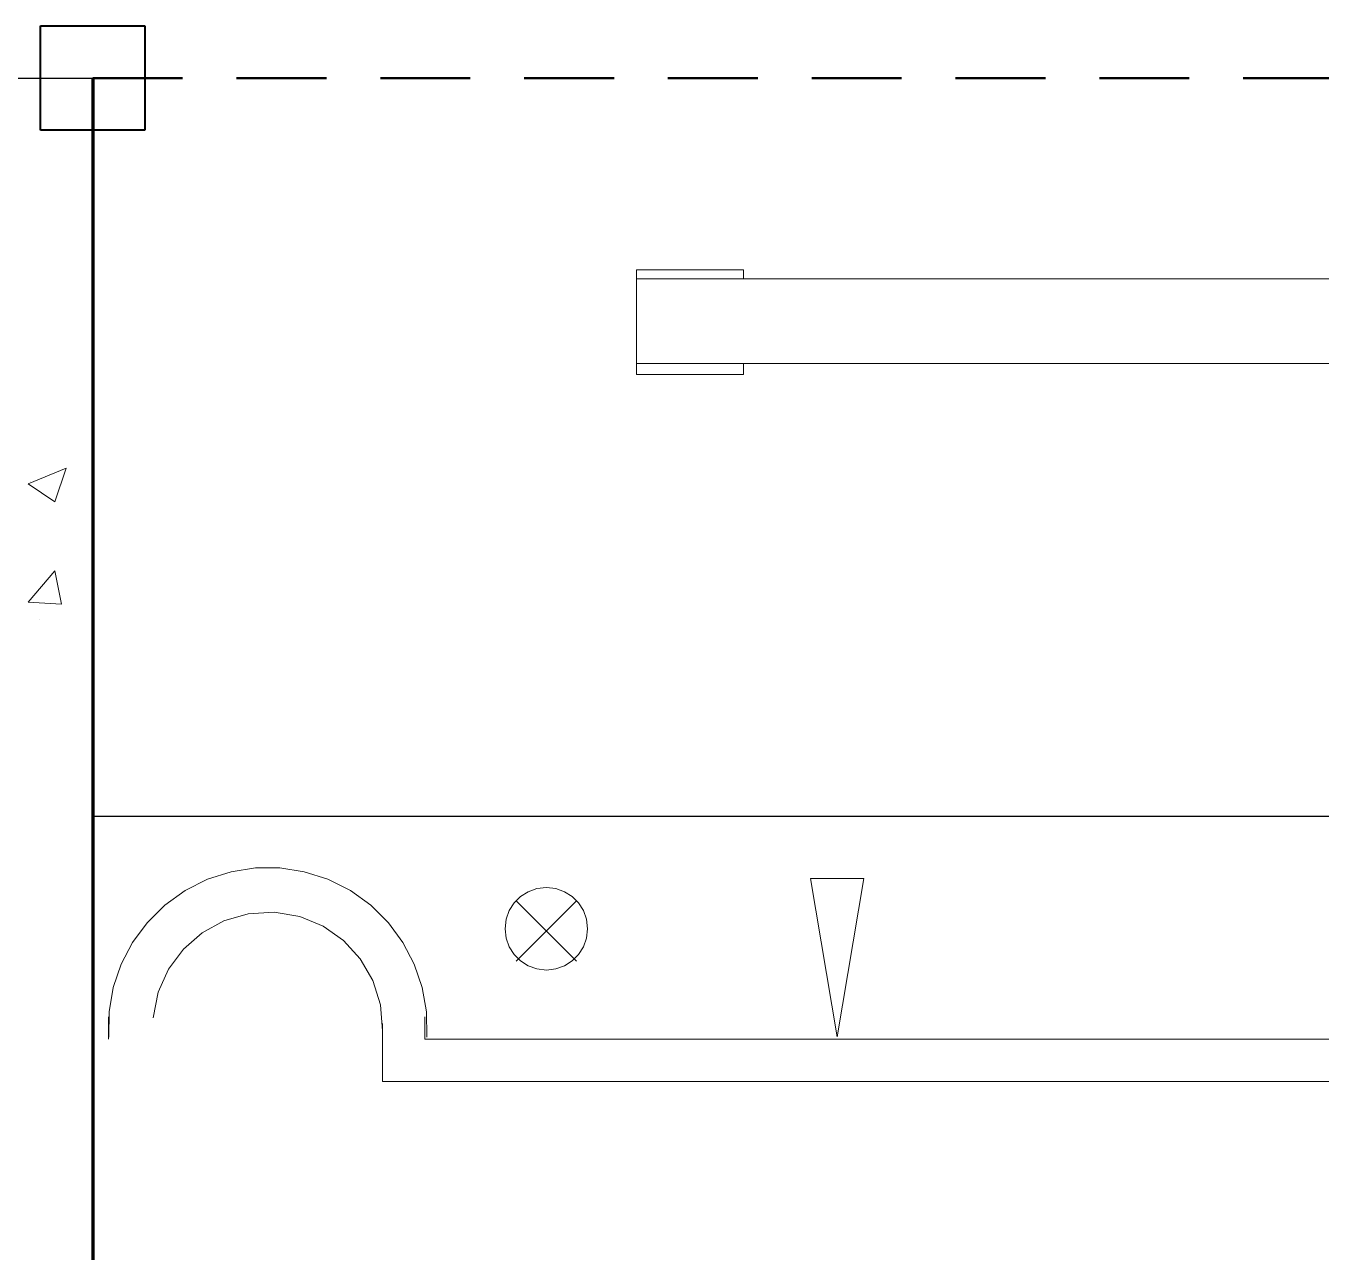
# Paper-space layout '03 Scan Locations' of a CAD drawing. Header units: millimetres. Extents: x 5 to 415, y 5 to 292.
# Drawn here: x 134.62 to 170.64, y 212.36 to 246.45 of the extents above; entities that cross this region are included whole.
import ezdxf

# ---------------------------------------------------------------- set-up
doc = ezdxf.new("R2010")
doc.units = ezdxf.units.MM
doc.linetypes.add('DASHED_REVIEW', pattern=[4, 2.5, -1.5])
for name, color, linetype in [('BEAMS', 7, 'Continuous'), ('EXISTING', 7, 'Continuous'), ('LOAD_BEARING_WALLS', 7, 'Continuous'), ('PHOTO_COLUMNS', 7, 'Continuous'), ('PROPOSED', 7, 'Continuous')]:
    doc.layers.add(name, color=color, linetype=linetype)

# ---------------------------------------------------------------- blocks, each defined once
blk = doc.blocks.new('SHEET_03')
at = {"layer": 'BEAMS', "color": 7, "linetype": 'DASHED_REVIEW', "lineweight": 50}
blk.add_line((136.476, 245), (207.032, 245), dxfattribs=at)
at = {"layer": 'EXISTING', "color": 254, "linetype": 'Continuous', "lineweight": 30}
blk.add_line((78.134, 245), (136.476, 245), dxfattribs=at)
at = {"layer": 'EXISTING', "color": 254, "linetype": 'Continuous', "lineweight": 13}
for p, q in [((134.678, 233.716), (135.732, 234.15)), ((135.422, 233.22), (135.732, 234.15)), ((134.678, 233.716), (135.422, 233.22)), ((134.74, 233.778), (134.74, 233.778)), ((134.678, 230.43), (135.422, 231.298)), ((135.608, 230.368), (135.422, 231.298)), ((134.678, 230.43), (135.608, 230.368)), ((134.988, 229.934), (134.988, 229.934)), ((141.002, 223.039), (140.326, 222.934)), ((141.684, 223.039), (141.002, 223.039)), ((142.36, 222.934), (141.684, 223.039)), ((139.67, 222.724), (139.044, 222.41)), ((140.326, 222.934), (139.67, 222.724)), ((143.016, 222.724), (142.36, 222.934)), ((143.642, 222.41), (143.016, 222.724)), ((157.184, 218.34), (156.44, 222.742)), ((156.44, 222.742), (157.928, 222.742)), ((157.928, 222.742), (157.184, 218.34)), ((139.044, 222.41), (138.476, 222.001)), ((144.21, 222.001), (143.642, 222.41)), ((148.589, 222.377), (148.376, 222.242)), ((148.83, 222.464), (148.589, 222.377)), ((149.093, 222.494), (148.83, 222.464)), ((149.356, 222.464), (149.093, 222.494)), ((149.597, 222.377), (149.356, 222.464)), ((149.81, 222.242), (149.597, 222.377)), ((138.476, 222.001), (137.987, 221.515)), ((144.699, 221.515), (144.21, 222.001)), ((148.198, 222.064), (148.063, 221.851)), ((148.376, 222.242), (148.198, 222.064)), ((148.256, 222.122), (149.93, 220.448)), ((148.256, 220.448), (149.93, 222.122)), ((149.988, 222.064), (149.81, 222.242)), ((150.123, 221.851), (149.988, 222.064)), ((140.122, 221.57), (139.515, 221.237)), ((140.798, 221.766), (140.122, 221.57)), ((141.522, 221.807), (140.798, 221.766)), ((142.238, 221.685), (141.522, 221.807)), ((142.887, 221.415), (142.238, 221.685)), ((147.976, 221.61), (147.946, 221.347)), ((148.063, 221.851), (147.976, 221.61)), ((150.21, 221.61), (150.123, 221.851)), ((150.24, 221.347), (150.21, 221.61)), ((137.987, 221.515), (137.581, 220.965)), ((139.515, 221.237), (138.996, 220.784)), ((143.453, 221.016), (142.887, 221.415)), ((145.105, 220.965), (144.699, 221.515)), ((147.946, 221.347), (147.976, 221.084)), ((150.21, 221.084), (150.24, 221.347)), ((137.581, 220.965), (137.266, 220.36)), ((143.918, 220.507), (143.453, 221.016)), ((145.42, 220.36), (145.105, 220.965)), ((147.976, 221.084), (148.063, 220.843)), ((150.123, 220.843), (150.21, 221.084)), ((138.996, 220.784), (138.584, 220.227)), ((144.265, 219.907), (143.918, 220.507)), ((148.063, 220.843), (148.198, 220.63)), ((148.198, 220.63), (148.376, 220.452)), ((149.81, 220.452), (149.988, 220.63)), ((149.988, 220.63), (150.123, 220.843)), ((137.266, 220.36), (137.047, 219.712)), ((138.584, 220.227), (138.299, 219.584)), ((145.639, 219.712), (145.42, 220.36)), ((148.376, 220.452), (148.589, 220.317)), ((148.589, 220.317), (148.83, 220.23)), ((148.83, 220.23), (149.093, 220.2)), ((149.093, 220.2), (149.356, 220.23)), ((149.356, 220.23), (149.597, 220.317)), ((149.597, 220.317), (149.81, 220.452)), ((144.476, 219.236), (144.265, 219.907)), ((137.047, 219.712), (136.929, 219.033)), ((138.299, 219.584), (138.16, 218.872)), ((145.757, 219.033), (145.639, 219.712)), ((144.534, 218.513), (144.476, 219.236)), ((136.91, 218.898), (136.91, 218.278)), ((136.929, 219.033), (136.919, 218.333)), ((144.536, 218.712), (144.536, 217.1)), ((145.714, 218.278), (145.714, 218.898)), ((145.767, 218.333), (145.757, 219.033)), ((184.96, 218.278), (145.714, 218.278)), ((183.782, 217.1), (144.536, 217.1))]:
    blk.add_line(p, q, dxfattribs=at)
at = {"layer": 'EXISTING', "color": 254, "linetype": 'Continuous', "lineweight": 25}
blk.add_line((136.476, 224.478), (183.596, 224.478), dxfattribs=at)
at = {"layer": 'LOAD_BEARING_WALLS', "color": 7, "linetype": 'Continuous', "lineweight": 70}
blk.add_line((136.476, 245), (136.476, 125.09), dxfattribs=at)
at = {"layer": 'PHOTO_COLUMNS', "color": 7, "linetype": 'Continuous', "lineweight": 40}
for p, q in [((135.026, 246.45), (137.926, 246.45)), ((135.026, 243.55), (135.026, 246.45)), ((137.926, 246.45), (137.926, 243.55)), ((137.926, 243.55), (135.026, 243.55))]:
    blk.add_line(p, q, dxfattribs=at)
at = {"layer": 'PROPOSED', "color": 250, "linetype": 'Continuous', "lineweight": 13}
for p, q in [((154.58, 239.668), (151.604, 239.668)), ((151.604, 239.668), (151.604, 239.42)), ((154.58, 239.42), (154.58, 239.668)), ((174.916, 239.42), (151.604, 239.42)), ((151.604, 239.42), (151.604, 237.064)), ((174.916, 237.064), (151.604, 237.064)), ((151.604, 237.064), (151.604, 236.754)), ((154.58, 236.754), (154.58, 237.064)), ((151.604, 236.754), (154.58, 236.754))]:
    blk.add_line(p, q, dxfattribs=at)

psp = doc.layouts.new('03 Scan Locations')

# ---------------------------------------------------------------- block references
psp.add_blockref('SHEET_03', (0, 0))

doc.saveas('drawing.dxf')
